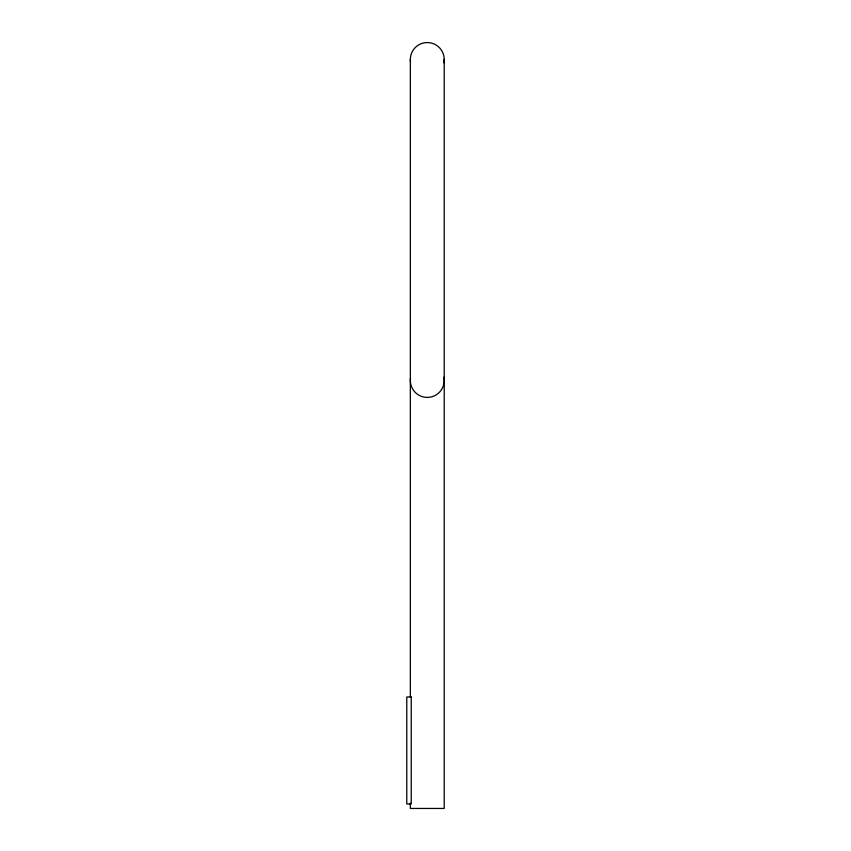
<?xml version="1.0" encoding="UTF-8"?>
<svg xmlns="http://www.w3.org/2000/svg" width="851" height="851" viewBox="0 0 851 851"><rect width="100%" height="100%" fill="white"/><g stroke="black" fill="none" stroke-linecap="round" stroke-linejoin="round"><path stroke-width="1.28" d="M443.648 59.496L444.222 59.496L444.222 808.45L410.342 808.45L410.342 803.142M410.342 59.496L410.342 696.905M410.49 61.697A16.946 16.946 0 0 1 427.84 42.561A16.946 16.946 0 0 1 443.892 62.804M443.892 377.163A16.946 16.946 0 0 1 427.84 397.406A16.946 16.946 0 0 1 410.49 378.259M411.235 697.001L406.778 697.001L406.778 803.993L411.235 803.993L411.235 697.001"/></g></svg>
